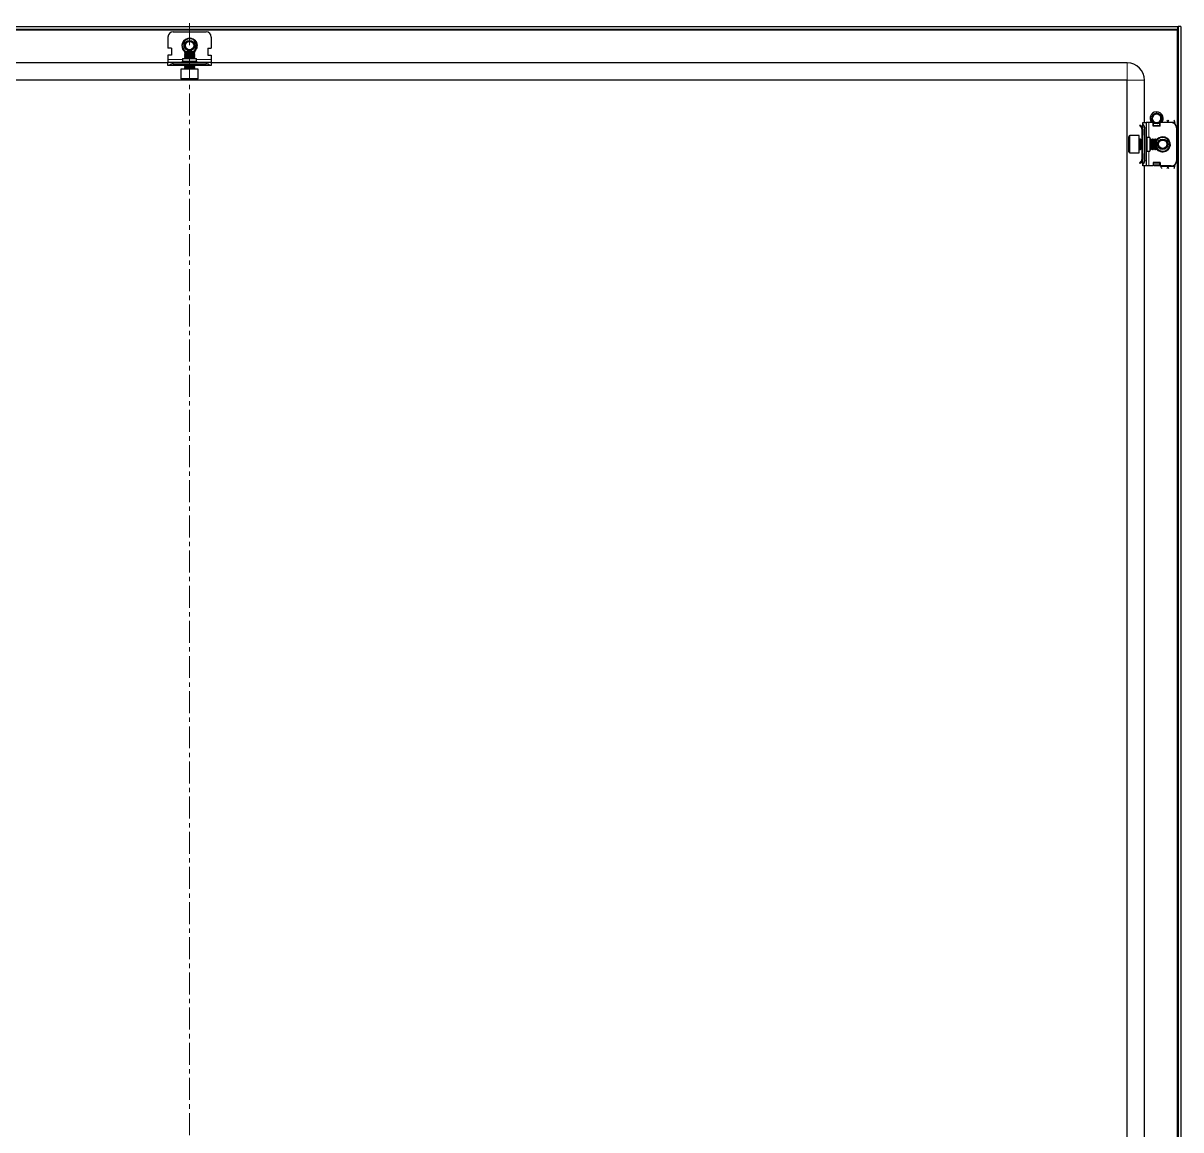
# Model space of a CAD drawing. Header units: millimetres. Extents: x -627 to 2029, y -517 to 1061.
# Drawn here: x 1359 to 2029, y 335 to 975 of the extents above; entities that cross this region are included whole.
import ezdxf

# ---------------------------------------------------------------- set-up
doc = ezdxf.new("R2010")
doc.units = ezdxf.units.MM
doc.linetypes.add('CENTERX2', pattern=[20.32, 12.7, -2.54, 2.54, -2.54])
doc.layers.add('FORMAT', color=7, linetype='Continuous')

msp = doc.modelspace()

# ---------------------------------------------------------------- linework, layer by layer
at = {"color": 7, "linetype": 'Continuous', "lineweight": 25}
for p, q in [((884.36, 972.96), (2026.96, 972.96)), ((884.36, 971.46), (2026.96, 971.46)), ((2026.8, 971.46), (2026.56, 970.86)), ((2026.96, 971.46), (2026.96, 972.96)), ((2028.66, 972.96), (2027.16, 972.96)), ((2027.16, 972.96), (2027.16, -388.04)), ((2028.66, 972.96), (2028.66, -388.04)), ((1443.16, 966.96), (1443.16, 960.46)), ((1446.16, 969.96), (1465.16, 969.96)), ((1468.16, 966.96), (1468.16, 960.46)), ((1445.16, 960.46), (1443.16, 960.46)), ((1445.16, 960.46), (1445.16, 956.46)), ((1453.21, 958.46), (1452.66, 957.91)), ((1452.66, 957.91), (1452.66, 957.85)), ((1458.66, 957.91), (1452.66, 957.91)), ((1452.66, 957.85), (1453.21, 957.46)), ((1453.13, 957.85), (1452.66, 957.85)), ((1453.21, 957.46), (1452.66, 957.07)), ((1452.66, 957.07), (1452.66, 956.85)), ((1453.13, 957.07), (1452.66, 957.07)), ((1458.66, 957.85), (1453.13, 957.85)), ((1458.66, 957.07), (1453.13, 957.07)), ((1458.11, 958.46), (1453.21, 958.46)), ((1453.6, 957.46), (1453.21, 957.46)), ((1458.11, 957.46), (1453.6, 957.46)), ((1458.66, 957.91), (1458.11, 958.46)), ((1458.11, 957.46), (1458.66, 957.85)), ((1458.66, 957.07), (1458.11, 957.46)), ((1458.66, 957.85), (1458.66, 957.91)), ((1458.66, 956.85), (1458.66, 957.07)), ((1466.16, 960.46), (1468.16, 960.46)), ((1466.16, 960.46), (1466.16, 956.46)), ((1443.16, 951.96), (913.66, 951.96)), ((1443.16, 956.46), (1443.16, 953.96)), ((1445.16, 956.46), (1443.16, 956.46)), ((1443.16, 953.96), (1443.16, 952.46)), ((1443.16, 950.46), (1443.16, 952.46)), ((1443.16, 952.46), (1446.16, 952.46)), ((1443.92, 950.46), (1443.16, 950.46)), ((1467.4, 950.46), (1443.92, 950.46)), ((1446.16, 952.46), (1465.16, 952.46)), ((1446.16, 951.46), (1465.16, 951.46)), ((1451.66, 954.46), (1451.66, 952.96)), ((1451.66, 954.46), (1459.66, 954.46)), ((1452.66, 956.85), (1453.21, 956.46)), ((1453.13, 956.85), (1452.66, 956.85)), ((1453.21, 956.46), (1452.66, 956.07)), ((1452.66, 956.07), (1452.66, 955.85)), ((1453.13, 956.07), (1452.66, 956.07)), ((1452.66, 955.85), (1453.21, 955.46)), ((1453.13, 955.85), (1452.66, 955.85)), ((1453.21, 955.46), (1452.66, 955.07)), ((1452.66, 955.07), (1452.66, 954.85)), ((1453.13, 955.07), (1452.66, 955.07)), ((1452.66, 954.85), (1453.21, 954.46)), ((1453.13, 954.85), (1452.66, 954.85)), ((1453.21, 950.46), (1452.66, 950.07)), ((1458.66, 956.85), (1453.13, 956.85)), ((1458.66, 956.07), (1453.13, 956.07)), ((1458.66, 955.85), (1453.13, 955.85)), ((1458.66, 955.07), (1453.13, 955.07)), ((1458.66, 954.85), (1453.13, 954.85)), ((1453.6, 956.46), (1453.21, 956.46)), ((1453.6, 955.46), (1453.21, 955.46)), ((1458.11, 956.46), (1453.6, 956.46)), ((1458.11, 955.46), (1453.6, 955.46)), ((1458.11, 956.46), (1458.66, 956.85)), ((1458.66, 956.07), (1458.11, 956.46)), ((1458.11, 955.46), (1458.66, 955.85)), ((1458.66, 955.07), (1458.11, 955.46)), ((1458.11, 954.46), (1458.66, 954.85)), ((1458.66, 950.07), (1458.11, 950.46)), ((1458.66, 955.85), (1458.66, 956.07)), ((1458.66, 954.85), (1458.66, 955.07)), ((1459.66, 952.96), (1459.66, 954.46)), ((1465.16, 952.46), (1468.16, 952.46)), ((1466.16, 956.46), (1468.16, 956.46)), ((1468.16, 950.46), (1467.4, 950.46)), ((1468.16, 956.46), (1468.16, 953.96)), ((1468.16, 953.96), (1468.16, 952.46)), ((1468.16, 952.46), (1468.16, 950.46)), ((1997.66, 951.96), (1468.16, 951.96)), ((1450.66, 948.46), (1450.66, 943.06)), ((1460.66, 948.46), (1450.66, 948.46)), ((1452.66, 950.07), (1452.66, 949.85)), ((1453.13, 950.07), (1452.66, 950.07)), ((1452.66, 949.85), (1453.21, 949.46)), ((1453.13, 949.85), (1452.66, 949.85)), ((1453.21, 949.46), (1452.66, 949.07)), ((1452.66, 949.07), (1452.66, 948.71)), ((1453.13, 949.07), (1452.66, 949.07)), ((1458.66, 950.07), (1453.13, 950.07)), ((1458.66, 949.85), (1453.13, 949.85)), ((1458.66, 949.07), (1453.13, 949.07)), ((1453.6, 949.46), (1453.21, 949.46)), ((1458.11, 949.46), (1453.6, 949.46)), ((1458.11, 949.46), (1458.66, 949.85)), ((1458.66, 949.07), (1458.11, 949.46)), ((1458.66, 949.85), (1458.66, 950.07)), ((1458.66, 948.71), (1458.66, 949.07)), ((1460.66, 943.06), (1460.66, 948.46)), ((1997.66, 941.96), (913.66, 941.96)), ((1460.06, 942.46), (1451.26, 942.46)), ((1997.66, -357.04), (1997.66, 941.96)), ((2007.66, 917.46), (2007.66, 941.96)), ((2006.66, 917.46), (2008.66, 917.46)), ((2006.66, 916.7), (2006.66, 917.46)), ((2008.66, 917.46), (2008.66, 914.46)), ((2010.16, 917.46), (2008.66, 917.46)), ((2012.66, 917.46), (2010.16, 917.46)), ((2011.66, 920.06), (2011.69, 920.31)), ((2011.66, 920.06), (2011.66, 920.01)), ((2011.66, 919.85), (2011.68, 920.03)), ((2011.66, 919.85), (2011.66, 919.8)), ((2011.68, 920.26), (2011.67, 920.21)), ((2011.68, 919.65), (2011.68, 919.61)), ((2011.7, 920.47), (2011.7, 920.42)), ((2011.7, 919.46), (2011.71, 919.42)), ((2011.74, 920.67), (2011.73, 920.62)), ((2011.74, 920.67), (2011.82, 920.9)), ((2011.74, 919.28), (2011.75, 919.23)), ((2011.8, 920.85), (2011.78, 920.81)), ((2011.79, 919.1), (2011.8, 919.06)), ((2011.85, 918.92), (2011.85, 918.91)), ((2012.43, 917.95), (2012.47, 917.92)), ((2012.57, 917.81), (2012.6, 917.78)), ((2012.66, 915.46), (2012.66, 917.46)), ((2012.72, 917.68), (2012.76, 917.64)), ((2012.88, 917.55), (2012.92, 917.52)), ((2012.91, 917.08), (2013.25, 917.33)), ((2013.41, 917.08), (2012.91, 916.73)), ((2012.91, 916.73), (2012.91, 917.08)), ((2013.04, 922.49), (2013.24, 922.6)), ((2013.05, 917.43), (2013.09, 917.4)), ((2013.21, 922.59), (2013.17, 922.57)), ((2013.22, 922.52), (2013.17, 922.57)), ((2013.21, 922.59), (2013.44, 922.67)), ((2013.23, 917.33), (2013.23, 917.44)), ((2013.23, 917.33), (2013.27, 917.3)), ((2013.4, 922.68), (2013.35, 922.66)), ((2013.41, 917.08), (2013.81, 917.08)), ((2013.59, 922.76), (2013.54, 922.75)), ((2013.76, 917.1), (2013.56, 917.21)), ((2013.58, 917.16), (2013.63, 917.15)), ((2013.59, 922.76), (2013.81, 922.83)), ((2013.78, 922.83), (2013.73, 922.82)), ((2013.76, 917.1), (2013.81, 917.09)), ((2013.97, 922.88), (2013.92, 922.87)), ((2013.94, 917.05), (2013.98, 917.04)), ((2014.86, 922.96), (2014.11, 922.89)), ((2014.57, 922.96), (2014.66, 922.96)), ((2015.11, 917), (2014.93, 916.97)), ((2015.26, 917.02), (2015.3, 917.03)), ((2015.64, 917.13), (2015.45, 917.08)), ((2015.5, 917.08), (2015.91, 917.08)), ((2016.41, 916.73), (2015.91, 917.08)), ((2016.2, 917.39), (2015.93, 917.26)), ((2016, 917.37), (2016.41, 917.08)), ((2016.36, 922.44), (2016.31, 922.47)), ((2016.52, 917.61), (2016.35, 917.52)), ((2016.41, 917.08), (2016.41, 916.73)), ((2016.52, 922.31), (2016.48, 922.35)), ((2016.68, 922.18), (2016.64, 922.21)), ((2016.66, 915.46), (2016.66, 917.46)), ((2023.16, 917.46), (2016.66, 917.46)), ((2016.93, 918), (2016.76, 917.87)), ((2016.9, 918.03), (2016.78, 917.84)), ((2016.82, 922.04), (2016.79, 922.08)), ((2016.82, 922.04), (2016.94, 921.91)), ((2016.93, 921.92), (2016.92, 921.94)), ((2016.95, 920.83), (2017.12, 920.42)), ((2017.43, 918.85), (2017.33, 918.66)), ((2017.44, 918.84), (2017.34, 918.66)), ((2017.5, 918.98), (2017.51, 919.02)), ((2017.55, 919.16), (2017.56, 919.21)), ((2017.65, 919.77), (2017.59, 919.46)), ((2017.6, 919.36), (2017.61, 919.41)), ((2017.63, 919.56), (2017.64, 919.61)), ((2017.65, 919.77), (2017.66, 919.82)), ((2017.66, 919.96), (2017.66, 919.96)), ((2025.16, 916.7), (2025.16, 917.71)), ((2005.1, 916.1), (2004.75, 915.75)), ((2005.72, 914.77), (2004.75, 915.75)), ((2006.07, 915.13), (2005.1, 916.1)), ((2005.72, 914.77), (2006.07, 915.13)), ((2006.16, 915.46), (2006.16, 915.07)), ((2006.16, 913.71), (2006.66, 913.71)), ((2006.16, 913.71), (2006.16, 910.21)), ((2006.66, 910.21), (2006.16, 910.21)), ((2006.16, 910.21), (2006.16, 907.96)), ((2006.45, 916.17), (2006.66, 916.38)), ((2006.66, 893.23), (2006.66, 916.7)), ((2006.66, 913.71), (2006.66, 910.21)), ((2007.66, 914.46), (2007.66, 895.46)), ((2008.66, 914.46), (2008.66, 895.46)), ((2012.91, 916.65), (2012.66, 916.79)), ((2016.66, 915.46), (2012.66, 915.46)), ((2012.91, 915.82), (2012.91, 916.73)), ((2012.91, 915.46), (2012.91, 915.82)), ((2016.41, 916.73), (2016.41, 915.82)), ((2016.41, 915.82), (2016.41, 915.46)), ((2016.66, 916.79), (2016.46, 916.67)), ((2016.46, 916.67), (2016.46, 915.46)), ((2026.16, 914.46), (2026.16, 895.46)), ((1998.66, 900.56), (1998.66, 909.36)), ((2004.66, 909.96), (1999.26, 909.96)), ((2004.66, 899.96), (2004.66, 909.96)), ((2005.27, 907.96), (2004.91, 907.96)), ((2005.66, 907.41), (2005.27, 907.96)), ((2005.27, 907.49), (2005.27, 907.96)), ((2005.27, 901.96), (2005.27, 907.49)), ((2006.05, 907.96), (2005.66, 907.41)), ((2005.66, 907.02), (2005.66, 907.41)), ((2005.66, 902.52), (2005.66, 907.02)), ((2006.27, 907.96), (2006.05, 907.96)), ((2006.05, 907.49), (2006.05, 907.96)), ((2006.05, 901.96), (2006.05, 907.49)), ((2006.66, 907.41), (2006.27, 907.96)), ((2006.27, 907.49), (2006.27, 907.96)), ((2006.27, 901.96), (2006.27, 907.49)), ((2010.66, 908.96), (2009.16, 908.96)), ((2010.66, 908.96), (2010.66, 900.96)), ((2011.05, 907.96), (2010.66, 907.41)), ((2011.27, 907.96), (2011.05, 907.96)), ((2011.05, 907.49), (2011.05, 907.96)), ((2011.05, 901.96), (2011.05, 907.49)), ((2011.66, 907.41), (2011.27, 907.96)), ((2011.27, 907.49), (2011.27, 907.96)), ((2011.27, 901.96), (2011.27, 907.49)), ((2012.05, 907.96), (2011.66, 907.41)), ((2011.66, 907.02), (2011.66, 907.41)), ((2011.66, 902.52), (2011.66, 907.02)), ((2012.27, 907.96), (2012.05, 907.96)), ((2012.05, 907.49), (2012.05, 907.96)), ((2012.05, 901.96), (2012.05, 907.49)), ((2012.66, 907.41), (2012.27, 907.96)), ((2012.27, 907.49), (2012.27, 907.96)), ((2012.27, 901.96), (2012.27, 907.49)), ((2013.05, 907.96), (2012.66, 907.41)), ((2012.66, 907.02), (2012.66, 907.41)), ((2012.66, 902.52), (2012.66, 907.02)), ((2013.27, 907.96), (2013.05, 907.96)), ((2013.05, 907.49), (2013.05, 907.96)), ((2013.05, 901.96), (2013.05, 907.49)), ((2013.66, 907.41), (2013.27, 907.96)), ((2013.27, 907.49), (2013.27, 907.96)), ((2013.27, 901.96), (2013.27, 907.49)), ((2014.05, 907.96), (2013.66, 907.41)), ((2013.66, 907.02), (2013.66, 907.41)), ((2013.66, 902.52), (2013.66, 907.02)), ((2014.11, 907.96), (2014.05, 907.96)), ((2014.05, 907.49), (2014.05, 907.96)), ((2014.05, 901.96), (2014.05, 907.49)), ((2014.66, 907.41), (2014.11, 907.96)), ((2014.11, 901.96), (2014.11, 907.96)), ((2014.66, 902.52), (2014.66, 907.41)), ((1999.26, 899.96), (2004.66, 899.96)), ((2004.91, 901.96), (2005.27, 901.96)), ((2005.27, 901.96), (2005.66, 902.52)), ((2005.66, 902.52), (2006.05, 901.96)), ((2006.05, 901.96), (2006.27, 901.96)), ((2006.16, 901.96), (2006.16, 899.71)), ((2006.16, 899.71), (2006.66, 899.71)), ((2006.16, 899.71), (2006.16, 896.21)), ((2006.27, 901.96), (2006.66, 902.52)), ((2006.66, 899.71), (2006.66, 896.21)), ((2009.16, 900.96), (2010.66, 900.96)), ((2010.66, 902.52), (2011.05, 901.96)), ((2011.05, 901.96), (2011.27, 901.96)), ((2011.27, 901.96), (2011.66, 902.52)), ((2011.66, 902.52), (2012.05, 901.96)), ((2012.05, 901.96), (2012.27, 901.96)), ((2012.27, 901.96), (2012.66, 902.52)), ((2012.66, 902.52), (2013.05, 901.96)), ((2013.05, 901.96), (2013.27, 901.96)), ((2013.27, 901.96), (2013.66, 902.52)), ((2013.66, 902.52), (2014.05, 901.96)), ((2014.05, 901.96), (2014.11, 901.96)), ((2014.11, 901.96), (2014.66, 902.52)), ((2005.72, 895.15), (2004.75, 894.18)), ((2005.1, 893.82), (2004.75, 894.18)), ((2006.07, 894.8), (2005.1, 893.82)), ((2005.72, 895.15), (2006.07, 894.8)), ((2006.16, 896.21), (2006.66, 896.21)), ((2006.16, 894.46), (2006.16, 894.92)), ((2006.66, 893.55), (2006.45, 893.76)), ((2006.66, 892.46), (2006.66, 893.23)), ((2008.66, 892.46), (2006.66, 892.46)), ((2007.66, 304.96), (2007.66, 892.46)), ((2008.66, 895.46), (2008.66, 892.46)), ((2010.16, 892.46), (2008.66, 892.46)), ((2012.66, 892.46), (2010.16, 892.46)), ((2016.66, 894.46), (2012.66, 894.46)), ((2012.66, 894.46), (2012.66, 892.46)), ((2012.91, 894.11), (2012.91, 894.46)), ((2012.91, 893.19), (2012.91, 894.11)), ((2012.91, 892.84), (2012.91, 893.19)), ((2012.91, 893.19), (2013.41, 892.84)), ((2013.41, 892.49), (2012.91, 892.84)), ((2013.41, 892.84), (2013.41, 892.49)), ((2015.91, 892.84), (2013.41, 892.84)), ((2015.91, 892.49), (2013.41, 892.49)), ((2015.91, 892.84), (2016.41, 893.19)), ((2015.91, 892.49), (2015.91, 892.84)), ((2016.41, 892.84), (2015.91, 892.49)), ((2016.41, 894.46), (2016.41, 894.11)), ((2016.41, 894.11), (2016.41, 893.19)), ((2016.41, 893.19), (2016.41, 892.84)), ((2016.46, 894.46), (2016.46, 892.58)), ((2016.46, 892.58), (2016.66, 892.58)), ((2016.66, 894.46), (2016.66, 892.46)), ((2023.16, 892.46), (2016.66, 892.46)), ((2017.16, 892.21), (2017.16, 892.46)), ((2025.16, 892.21), (2025.16, 893.23))]:
    msp.add_line(p, q, dxfattribs=at)
at = {"color": 8, "linetype": 'Continuous', "lineweight": 18}
for p, q in [((884.76, 970.86), (2026.56, 970.86)), ((2026.56, 970.86), (2026.56, -385.94)), ((1443.16, 953.96), (1451.66, 953.96)), ((1446.16, 952.46), (1446.16, 951.46)), ((1451.66, 952.96), (1459.66, 952.96)), ((1459.66, 953.96), (1468.16, 953.96)), ((1465.16, 951.46), (1465.16, 952.46)), ((1997.66, 941.96), (1997.66, 951.96)), ((1452.66, 948.71), (1457.28, 948.71)), ((1457.28, 948.71), (1458.66, 948.71)), ((1450.66, 943.06), (1460.66, 943.06)), ((1997.66, 941.96), (2007.66, 941.96)), ((2010.16, 917.46), (2010.16, 908.96)), ((2017.66, 917.71), (2021.16, 917.71)), ((2025.16, 917.71), (2021.16, 917.71)), ((2006.66, 915.46), (2006.16, 915.46)), ((2006.66, 915.96), (2006.45, 916.17)), ((2008.66, 914.46), (2007.66, 914.46)), ((2016.41, 915.82), (2012.91, 915.82)), ((1999.26, 909.96), (1999.26, 899.96)), ((2004.91, 907.96), (2004.91, 903.35)), ((2009.16, 908.96), (2009.16, 900.96)), ((2004.91, 903.35), (2004.91, 901.96)), ((2010.16, 900.96), (2010.16, 892.46)), ((2006.66, 894.46), (2006.16, 894.46)), ((2006.66, 893.96), (2006.45, 893.76)), ((2007.66, 895.46), (2008.66, 895.46)), ((2012.91, 894.11), (2016.41, 894.11)), ((2021.16, 892.21), (2017.16, 892.21)), ((2025.16, 892.21), (2021.16, 892.21))]:
    msp.add_line(p, q, dxfattribs=at)
at = {"color": 7, "linetype": 'Continuous', "lineweight": 25}
for centre, radius in [((1455.66, 961.96), 3), ((1455.66, 961.96), 2.76), ((1455.66, 961.96), 2.45), ((2018.16, 904.96), 3), ((2018.16, 904.96), 2.76), ((2018.16, 904.96), 2.45)]:
    msp.add_circle(centre, radius, dxfattribs=at)
for centre, radius, start, end in [((1446.16, 966.96), 3, 90, 180), ((1455.66, 961.96), 4, 0, 241.04498), ((1465.16, 966.96), 3, 0, 90), ((1455.66, 961.96), 4, 298.95502, 0), ((1446.16, 948.46), 3, 90, 138.18969), ((1451.16, 952.96), 0.5, 270, 0), ((1460.16, 952.96), 0.5, 180, 270), ((1465.16, 948.46), 3, 41.81031, 90), ((1997.66, 941.96), 10, 360, 90), ((1452.41, 948.71), 0.25, 270, 0), ((1458.91, 948.71), 0.25, 180, 270), ((1451.26, 943.06), 0.6, 180, 270), ((1460.06, 943.06), 0.6, 270, 0), ((2014.66, 919.96), 3.75, 0, 221.81031), ((2014.66, 919.96), 2.5, 168.59442, 228.59442), ((2014.66, 919.96), 2.5, 108.59442, 168.59442), ((2014.66, 919.96), 2.5, 228.59442, 288.59442), ((2014.66, 919.96), 2.5, 75.88813, 108.59442), ((2014.66, 919.96), 3, 59.92857, 86.21929), ((2014.66, 919.96), 2.5, 288.59442, 348.59442), ((2014.66, 919.96), 3, 360, 40.74374), ((2014.66, 919.96), 2.5, 348.59442, 10.51652), ((2014.66, 919.96), 3.75, 318.18969, 0), ((2023.16, 914.46), 3, 360, 90), ((2007.16, 915.46), 1, 135, 180), ((2004.66, 914.46), 3, 360, 48.18969), ((1999.26, 909.36), 0.6, 90, 180), ((2004.91, 908.21), 0.25, 180, 270), ((2009.16, 909.46), 0.5, 180, 270), ((2018.16, 904.96), 4, 270, 151.04498), ((1999.26, 900.56), 0.6, 180, 270), ((2004.91, 901.71), 0.25, 90, 180), ((2009.16, 900.46), 0.5, 90, 180), ((2018.16, 904.96), 4, 208.95502, 270), ((2007.16, 894.46), 1, 180, 225), ((2004.66, 895.46), 3, 311.81031, 360), ((2023.16, 895.46), 3, 270, 360)]:
    msp.add_arc(centre, radius, start, end, dxfattribs=at)
at = {"color": 8, "linetype": 'Continuous', "lineweight": 18}
for centre, start, end in [((1455.66, 961.96), 305.46217, 180), ((1455.66, 961.96), 180, 234.53783), ((2018.16, 904.96), 215.46217, 90), ((2018.16, 904.96), 90, 144.53783)]:
    msp.add_arc(centre, 4.5, start, end, dxfattribs=at)
at = {"color": 7, "linetype": 'Continuous', "lineweight": 25}
msp.add_open_spline([(2026.56, 970.86), (2026.59, 970.94), (2026.66, 971.1), (2026.76, 971.3), (2026.86, 971.44), (2026.93, 971.45), (2026.96, 971.46)], degree=3, dxfattribs=at)
for points, knots in [([(2027.16, 972.96), (2027.15, 972.78), (2027.13, 972.42), (2027.04, 972.05), (2026.96, 971.85), (2026.96, 971.84)], [0, 0, 0, 0, 0.48755, 0.97507, 1, 1, 1, 1]), ([(2011.66, 920.06), (2011.69, 920.07), (2011.76, 920.1), (2011.85, 920.13), (2011.94, 920.13), (2011.99, 920.12), (2012.01, 920.12)], [0, 0, 0, 0, 0.293779, 0.558982, 0.818494, 1, 1, 1, 1]), ([(2011.89, 920.03), (2011.87, 920.03), (2011.82, 920.04), (2011.74, 920.03), (2011.69, 920.01), (2011.66, 920.01)], [0, 0, 0, 0, 0.236131, 0.613435, 1, 1, 1, 1]), ([(2012.43, 917.95), (2012.31, 918.1), (2012.03, 918.45), (2011.74, 919.11), (2011.69, 919.62), (2011.66, 919.87)], [0, 0, 0, 0, 0.274163, 0.639603, 1, 1, 1, 1]), ([(2012.06, 920.16), (2012.05, 920.17), (2012.01, 920.19), (2011.94, 920.21), (2011.85, 920.23), (2011.76, 920.23), (2011.7, 920.22), (2011.67, 920.21)], [0, 0, 0, 0, 0.050156, 0.304513, 0.55888, 0.776903, 1, 1, 1, 1]), ([(2011.77, 919.22), (2011.75, 919.26), (2011.69, 919.41), (2011.68, 919.57), (2011.67, 919.69)], [0, 0, 0, 0, 0.28291, 1, 1, 1, 1]), ([(2011.68, 920.26), (2011.71, 920.28), (2011.77, 920.3), (2011.87, 920.31), (2011.96, 920.31), (2012.04, 920.29), (2012.1, 920.27), (2012.12, 920.25), (2012.12, 920.25)], [0, 0, 0, 0, 0.227908, 0.430276, 0.627707, 0.816134, 0.99284, 1, 1, 1, 1]), ([(2011.7, 920.47), (2011.74, 920.48), (2011.8, 920.49), (2011.9, 920.49), (2011.99, 920.48), (2012.07, 920.45), (2012.13, 920.41), (2012.17, 920.38), (2012.18, 920.36)], [0, 0, 0, 0, 0.205811, 0.38496, 0.558827, 0.724121, 0.878934, 1, 1, 1, 1]), ([(2012.14, 920.28), (2012.11, 920.3), (2012.06, 920.34), (2011.97, 920.39), (2011.88, 920.41), (2011.79, 920.43), (2011.73, 920.42), (2011.7, 920.42)], [0, 0, 0, 0, 0.19243, 0.403622, 0.614801, 0.805152, 1, 1, 1, 1]), ([(2012.17, 920.41), (2012.14, 920.43), (2012.1, 920.48), (2012.02, 920.54), (2011.93, 920.58), (2011.84, 920.61), (2011.77, 920.62), (2011.73, 920.62)], [0, 0, 0, 0, 0.183111, 0.381533, 0.579913, 0.787111, 1, 1, 1, 1]), ([(2011.74, 920.67), (2011.78, 920.67), (2011.85, 920.68), (2011.94, 920.67), (2012.02, 920.64), (2012.09, 920.6), (2012.15, 920.55), (2012.18, 920.51), (2012.2, 920.49)], [0, 0, 0, 0, 0.207037, 0.38272, 0.55212, 0.712365, 0.86221, 1, 1, 1, 1]), ([(2012.2, 920.5), (2012.19, 920.52), (2012.17, 920.57), (2012.12, 920.63), (2012.04, 920.7), (2011.96, 920.75), (2011.87, 920.79), (2011.81, 920.8), (2011.78, 920.81)], [0, 0, 0, 0, 0.112687, 0.266978, 0.464332, 0.661607, 0.829157, 1, 1, 1, 1]), ([(2011.97, 918.67), (2011.95, 918.69), (2011.86, 918.83), (2011.82, 918.99), (2011.78, 919.12)], [0, 0, 0, 0, 0.192577, 1, 1, 1, 1]), ([(2011.8, 920.85), (2011.83, 920.85), (2011.88, 920.85), (2011.97, 920.83), (2012.04, 920.79), (2012.11, 920.74), (2012.16, 920.69), (2012.19, 920.63), (2012.22, 920.58), (2012.22, 920.56), (2012.22, 920.55)], [0, 0, 0, 0, 0.159812, 0.318711, 0.470648, 0.614013, 0.748131, 0.873387, 0.991083, 1, 1, 1, 1]), ([(2012.21, 920.46), (2012.2, 920.43), (2012.18, 920.35), (2012.13, 920.25), (2012.06, 920.16), (2011.99, 920.1), (2011.93, 920.05), (2011.87, 920.02), (2011.83, 920), (2011.82, 920)], [0, 0, 0, 0, 0.125166, 0.336769, 0.488675, 0.640371, 0.791962, 0.943503, 1, 1, 1, 1]), ([(2011.82, 920), (2011.83, 919.93), (2011.85, 919.54), (2012.02, 918.87), (2012.39, 918.39), (2012.56, 918.17)], [0, 0, 0, 0, 0.108003, 0.585763, 1, 1, 1, 1]), ([(2013.2, 922.51), (2013.12, 922.47), (2012.78, 922.24), (2012.29, 921.73), (2012.06, 921.18), (2011.96, 920.93)], [0, 0, 0, 0, 0.128781, 0.613629, 1, 1, 1, 1]), ([(2011.96, 920.93), (2011.96, 920.93), (2011.99, 920.92), (2012.05, 920.89), (2012.11, 920.84), (2012.15, 920.79), (2012.19, 920.72), (2012.22, 920.61), (2012.22, 920.51), (2012.21, 920.46), (2012.21, 920.46)], [0, 0, 0, 0, 0.022761, 0.192243, 0.346896, 0.477535, 0.588677, 0.783334, 0.968624, 1, 1, 1, 1]), ([(2012.23, 920.53), (2012.22, 920.56), (2012.21, 920.62), (2012.17, 920.71), (2012.12, 920.78), (2012.06, 920.85), (2012.01, 920.9), (2011.97, 920.92), (2011.96, 920.93)], [0, 0, 0, 0, 0.182737, 0.363423, 0.543947, 0.724373, 0.904747, 1, 1, 1, 1]), ([(2012.35, 918.08), (2012.31, 918.12), (2012.17, 918.25), (2012.08, 918.43), (2012.01, 918.55)], [0, 0, 0, 0, 0.288707, 1, 1, 1, 1]), ([(2012.43, 917.95), (2012.45, 917.98), (2012.48, 918.02), (2012.55, 918.08), (2012.62, 918.13), (2012.69, 918.16), (2012.76, 918.17), (2012.83, 918.17), (2012.87, 918.16), (2012.88, 918.16)], [0, 0, 0, 0, 0.169226, 0.337427, 0.497935, 0.649179, 0.790582, 0.922688, 1, 1, 1, 1]), ([(2012.93, 918.12), (2012.92, 918.12), (2012.85, 918.12), (2012.75, 918.1), (2012.64, 918.06), (2012.55, 918), (2012.5, 917.95), (2012.47, 917.92)], [0, 0, 0, 0, 0.046579, 0.362688, 0.551736, 0.740753, 1, 1, 1, 1]), ([(2012.56, 918.17), (2012.57, 918.17), (2012.59, 918.18), (2012.65, 918.2), (2012.73, 918.21), (2012.84, 918.19), (2012.94, 918.14), (2012.99, 918.1), (2013.01, 918.09)], [0, 0, 0, 0, 0.045866, 0.230744, 0.387461, 0.658246, 0.861978, 1, 1, 1, 1]), ([(2012.92, 918.15), (2012.89, 918.16), (2012.83, 918.18), (2012.74, 918.19), (2012.65, 918.19), (2012.59, 918.17), (2012.56, 918.17)], [0, 0, 0, 0, 0.2517951, 0.502165, 0.752314, 1, 1, 1, 1]), ([(2012.57, 917.81), (2012.58, 917.84), (2012.61, 917.9), (2012.67, 917.98), (2012.74, 918.03), (2012.81, 918.07), (2012.88, 918.1), (2012.92, 918.1), (2012.95, 918.1)], [0, 0, 0, 0, 0.211659, 0.390361, 0.562352, 0.724819, 0.876696, 1, 1, 1, 1]), ([(2013.02, 918.04), (2012.98, 918.04), (2012.92, 918.02), (2012.83, 917.99), (2012.74, 917.93), (2012.66, 917.87), (2012.62, 917.81), (2012.6, 917.78)], [0, 0, 0, 0, 0.190996, 0.383798, 0.576553, 0.78528, 1, 1, 1, 1]), ([(2012.72, 917.68), (2012.73, 917.71), (2012.75, 917.78), (2012.8, 917.86), (2012.85, 917.92), (2012.92, 917.97), (2012.98, 918.01), (2013.02, 918.01), (2013.03, 918.02)], [0, 0, 0, 0, 0.219212, 0.409339, 0.593597, 0.768568, 0.932394, 1, 1, 1, 1]), ([(2013.12, 917.95), (2013.12, 917.95), (2013.08, 917.95), (2013.02, 917.92), (2012.93, 917.87), (2012.86, 917.8), (2012.8, 917.73), (2012.77, 917.67), (2012.76, 917.64)], [0, 0, 0, 0, 0.002693, 0.20821, 0.413641, 0.619057, 0.807274, 1, 1, 1, 1]), ([(2012.88, 917.55), (2012.89, 917.58), (2012.9, 917.65), (2012.94, 917.74), (2012.99, 917.82), (2013.05, 917.88), (2013.1, 917.92), (2013.13, 917.93), (2013.13, 917.93)], [0, 0, 0, 0, 0.222831, 0.420099, 0.612409, 0.79585, 0.967895, 1, 1, 1, 1]), ([(2013.18, 917.83), (2013.17, 917.83), (2013.12, 917.8), (2013.06, 917.75), (2013, 917.68), (2012.95, 917.6), (2012.93, 917.55), (2012.92, 917.52)], [0, 0, 0, 0, 0.084965, 0.329338, 0.573716, 0.784411, 1, 1, 1, 1]), ([(2013.01, 918.09), (2013.02, 918.08), (2013.05, 918.04), (2013.1, 917.98), (2013.15, 917.9), (2013.19, 917.81), (2013.21, 917.73), (2013.21, 917.67), (2013.22, 917.64)], [0, 0, 0, 0, 0.066273, 0.267344, 0.423096, 0.618734, 0.814089, 1, 1, 1, 1]), ([(2013.05, 917.43), (2013.05, 917.47), (2013.06, 917.54), (2013.09, 917.63), (2013.13, 917.71), (2013.17, 917.76), (2013.19, 917.78), (2013.19, 917.78)], [0, 0, 0, 0, 0.275174, 0.522846, 0.765225, 0.99702, 1, 1, 1, 1]), ([(2013.21, 917.64), (2013.19, 917.62), (2013.15, 917.57), (2013.11, 917.49), (2013.1, 917.43), (2013.09, 917.4)], [0, 0, 0, 0, 0.3515094, 0.6718605, 1, 1, 1, 1]), ([(2013.86, 922.33), (2013.85, 922.33), (2013.8, 922.31), (2013.72, 922.3), (2013.63, 922.3), (2013.54, 922.31), (2013.45, 922.34), (2013.37, 922.37), (2013.29, 922.42), (2013.24, 922.47), (2013.21, 922.5), (2013.2, 922.51)], [0, 0, 0, 0, 0.0429601, 0.1733, 0.2742626, 0.4010814, 0.5277159, 0.6542588, 0.7807587, 0.9368521, 1, 1, 1, 1]), ([(2013.21, 922.59), (2013.24, 922.57), (2013.3, 922.53), (2013.37, 922.46), (2013.41, 922.4), (2013.43, 922.36), (2013.43, 922.35)], [0, 0, 0, 0, 0.3195142, 0.6084926, 0.891527, 1, 1, 1, 1]), ([(2013.29, 917.62), (2013.29, 917.61), (2013.29, 917.58), (2013.29, 917.52), (2013.26, 917.43), (2013.23, 917.37), (2013.21, 917.34)], [0, 0, 0, 0, 0.058255, 0.305509, 0.64716, 1, 1, 1, 1]), ([(2015.26, 917.02), (2015.23, 917.02), (2014.91, 916.96), (2014.27, 916.94), (2013.61, 917.13), (2013.28, 917.3), (2013.21, 917.34)], [0, 0, 0, 0, 0.044285, 0.46488, 0.894202, 1, 1, 1, 1]), ([(2013.22, 917.64), (2013.28, 917.61), (2013.61, 917.43), (2014.27, 917.25), (2014.9, 917.29), (2015.19, 917.36), (2015.19, 917.36)], [0, 0, 0, 0, 0.102158, 0.551599, 0.99962, 1, 1, 1, 1]), ([(2013.51, 922.33), (2013.51, 922.33), (2013.51, 922.36), (2013.49, 922.43), (2013.46, 922.52), (2013.41, 922.6), (2013.37, 922.64), (2013.35, 922.66)], [0, 0, 0, 0, 0.00279, 0.269575, 0.536371, 0.765499, 1, 1, 1, 1]), ([(2013.4, 922.68), (2013.42, 922.66), (2013.48, 922.62), (2013.54, 922.54), (2013.58, 922.46), (2013.61, 922.38), (2013.61, 922.33), (2013.62, 922.31)], [0, 0, 0, 0, 0.234253, 0.442787, 0.646465, 0.841043, 1, 1, 1, 1]), ([(2013.65, 922.3), (2013.65, 922.33), (2013.66, 922.4), (2013.65, 922.49), (2013.63, 922.59), (2013.59, 922.67), (2013.56, 922.72), (2013.54, 922.75)], [0, 0, 0, 0, 0.181695, 0.396783, 0.61186, 0.803681, 1, 1, 1, 1]), ([(2013.59, 922.76), (2013.61, 922.74), (2013.66, 922.69), (2013.71, 922.61), (2013.75, 922.53), (2013.76, 922.44), (2013.76, 922.37), (2013.75, 922.33), (2013.75, 922.31)], [0, 0, 0, 0, 0.208724, 0.39105, 0.568219, 0.73683, 0.894853, 1, 1, 1, 1]), ([(2013.77, 922.31), (2013.77, 922.32), (2013.79, 922.36), (2013.81, 922.43), (2013.82, 922.53), (2013.81, 922.63), (2013.78, 922.73), (2013.75, 922.79), (2013.73, 922.82)], [0, 0, 0, 0, 0.043388, 0.23288, 0.422274, 0.611632, 0.803279, 1, 1, 1, 1]), ([(2014.14, 917.02), (2014.1, 917.03), (2013.96, 917.03), (2013.82, 917.08), (2013.73, 917.11)], [0, 0, 0, 0, 0.317385, 1, 1, 1, 1]), ([(2013.78, 922.83), (2013.8, 922.8), (2013.84, 922.75), (2013.88, 922.66), (2013.9, 922.58), (2013.9, 922.5), (2013.89, 922.42), (2013.88, 922.37), (2013.86, 922.34), (2013.85, 922.33)], [0, 0, 0, 0, 0.198483, 0.367712, 0.531083, 0.685778, 0.830503, 0.965152, 1, 1, 1, 1]), ([(2014.11, 922.89), (2014.12, 922.87), (2014.14, 922.82), (2014.16, 922.75), (2014.16, 922.67), (2014.14, 922.59), (2014.1, 922.51), (2014.04, 922.43), (2013.95, 922.36), (2013.89, 922.34), (2013.86, 922.33)], [0, 0, 0, 0, 0.098631, 0.238541, 0.378532, 0.49895, 0.601027, 0.777401, 0.9101, 1, 1, 1, 1]), ([(2013.88, 922.35), (2013.89, 922.37), (2013.92, 922.42), (2013.95, 922.51), (2013.97, 922.61), (2013.97, 922.73), (2013.94, 922.82), (2013.92, 922.87)], [0, 0, 0, 0, 0.13286, 0.29106, 0.491007, 0.69089, 1, 1, 1, 1]), ([(2013.97, 922.88), (2013.98, 922.86), (2014.01, 922.8), (2014.04, 922.72), (2014.05, 922.64), (2014.04, 922.56), (2014.01, 922.46), (2013.97, 922.41), (2013.94, 922.37)], [0, 0, 0, 0, 0.16279, 0.324686, 0.479688, 0.626058, 0.76302, 1, 1, 1, 1]), ([(2013.96, 922.38), (2013.97, 922.39), (2014, 922.41), (2014.03, 922.47), (2014.08, 922.55), (2014.11, 922.64), (2014.12, 922.73), (2014.12, 922.82), (2014.12, 922.87), (2014.11, 922.89)], [0, 0, 0, 0, 0.036757, 0.196192, 0.355485, 0.51469, 0.719746, 0.882005, 1, 1, 1, 1]), ([(2014.83, 916.99), (2014.76, 916.98), (2014.59, 916.95), (2014.42, 916.97), (2014.32, 916.98)], [0, 0, 0, 0, 0.399625, 1, 1, 1, 1]), ([(2015.19, 917.36), (2015.2, 917.37), (2015.22, 917.42), (2015.28, 917.5), (2015.37, 917.56), (2015.43, 917.58), (2015.46, 917.59)], [0, 0, 0, 0, 0.153621, 0.528305, 0.811762, 1, 1, 1, 1]), ([(2015.34, 917.53), (2015.31, 917.51), (2015.26, 917.47), (2015.22, 917.41), (2015.2, 917.37), (2015.19, 917.36)], [0, 0, 0, 0, 0.41332, 0.833507, 1, 1, 1, 1]), ([(2015.26, 917.02), (2015.25, 917.05), (2015.22, 917.1), (2015.21, 917.19), (2015.21, 917.27), (2015.22, 917.35), (2015.25, 917.44), (2015.3, 917.49), (2015.33, 917.53)], [0, 0, 0, 0, 0.162579, 0.32416, 0.478216, 0.623372, 0.759205, 1, 1, 1, 1]), ([(2015.27, 922.39), (2015.55, 922.34), (2015.85, 922.28), (2016.12, 922.15), (2016.13, 922.15)], [0, 0, 0, 0, 0.9656715, 1, 1, 1, 1]), ([(2015.27, 922.39), (2015.36, 922.35), (2015.5, 922.29), (2015.63, 922.22), (2015.67, 922.2)], [0, 0, 0, 0, 0.681733, 1, 1, 1, 1]), ([(2015.37, 917.53), (2015.37, 917.53), (2015.34, 917.48), (2015.3, 917.4), (2015.28, 917.28), (2015.27, 917.19), (2015.28, 917.11), (2015.3, 917.06), (2015.3, 917.03)], [0, 0, 0, 0, 0.001313, 0.309582, 0.493731, 0.677835, 0.837663, 1, 1, 1, 1]), ([(2015.45, 917.07), (2015.43, 917.1), (2015.39, 917.15), (2015.36, 917.24), (2015.35, 917.32), (2015.35, 917.4), (2015.37, 917.48), (2015.39, 917.54), (2015.41, 917.57), (2015.42, 917.58)], [0, 0, 0, 0, 0.195461, 0.359649, 0.517607, 0.666788, 0.806268, 0.936243, 1, 1, 1, 1]), ([(2015.49, 917.58), (2015.48, 917.55), (2015.45, 917.5), (2015.43, 917.42), (2015.43, 917.33), (2015.44, 917.21), (2015.47, 917.13), (2015.49, 917.08)], [0, 0, 0, 0, 0.147065, 0.321231, 0.495346, 0.669443, 1, 1, 1, 1]), ([(2015.45, 917.07), (2015.45, 917.07), (2015.47, 917.07), (2015.48, 917.08), (2015.49, 917.08)], [0, 0, 0, 0, 0.4789775, 1, 1, 1, 1]), ([(2015.46, 917.59), (2015.47, 917.6), (2015.52, 917.61), (2015.6, 917.62), (2015.7, 917.62), (2015.77, 917.61), (2015.81, 917.6), (2015.82, 917.6)], [0, 0, 0, 0, 0.099011, 0.388276, 0.61301, 0.895384, 1, 1, 1, 1]), ([(2015.64, 917.13), (2015.61, 917.15), (2015.57, 917.2), (2015.52, 917.29), (2015.5, 917.37), (2015.49, 917.45), (2015.49, 917.52), (2015.5, 917.57), (2015.51, 917.58)], [0, 0, 0, 0, 0.213002, 0.396975, 0.575181, 0.744364, 0.902779, 1, 1, 1, 1]), ([(2015.61, 917.62), (2015.61, 917.62), (2015.59, 917.58), (2015.59, 917.51), (2015.58, 917.41), (2015.6, 917.31), (2015.63, 917.22), (2015.67, 917.17), (2015.68, 917.14)], [0, 0, 0, 0, 0.019058, 0.219488, 0.419831, 0.620151, 0.807785, 1, 1, 1, 1]), ([(2015.83, 917.2), (2015.8, 917.22), (2015.75, 917.27), (2015.69, 917.35), (2015.66, 917.43), (2015.64, 917.51), (2015.63, 917.58), (2015.64, 917.61), (2015.64, 917.62)], [0, 0, 0, 0, 0.218347, 0.41099, 0.598711, 0.777744, 0.945667, 1, 1, 1, 1]), ([(2015.83, 917.2), (2015.81, 917.19), (2015.75, 917.16), (2015.68, 917.15), (2015.64, 917.14)], [0, 0, 0, 0, 0.301025, 1, 1, 1, 1]), ([(2015.64, 917.13), (2015.64, 917.13), (2015.66, 917.13), (2015.68, 917.14), (2015.68, 917.14)], [0, 0, 0, 0, 0.4765794, 1, 1, 1, 1]), ([(2015.67, 922.2), (2015.74, 922.16), (2016.06, 922), (2016.58, 921.58), (2016.83, 921.08), (2016.95, 920.83)], [0, 0, 0, 0, 0.130652, 0.560007, 1, 1, 1, 1]), ([(2015.74, 917.61), (2015.74, 917.6), (2015.74, 917.55), (2015.75, 917.46), (2015.78, 917.37), (2015.82, 917.29), (2015.86, 917.24), (2015.88, 917.22)], [0, 0, 0, 0, 0.114393, 0.350182, 0.585971, 0.790611, 1, 1, 1, 1]), ([(2016.02, 917.29), (2015.99, 917.31), (2015.93, 917.35), (2015.87, 917.42), (2015.82, 917.5), (2015.79, 917.56), (2015.79, 917.6), (2015.79, 917.61)], [0, 0, 0, 0, 0.260762, 0.494805, 0.723794, 0.94279, 1, 1, 1, 1]), ([(2015.82, 917.6), (2015.88, 917.64), (2016.21, 917.82), (2016.7, 918.29), (2017.01, 918.88), (2017.1, 919.22), (2017.11, 919.27)], [0, 0, 0, 0, 0.104785, 0.513079, 0.918136, 1, 1, 1, 1]), ([(2015.83, 917.2), (2015.84, 917.2), (2015.85, 917.21), (2015.87, 917.22), (2015.88, 917.22)], [0, 0, 0, 0, 0.476486, 1, 1, 1, 1]), ([(2015.84, 917.65), (2015.85, 917.64), (2015.89, 917.63), (2015.96, 917.6), (2016.04, 917.56), (2016.12, 917.48), (2016.16, 917.42), (2016.18, 917.38)], [0, 0, 0, 0, 0.084477, 0.253367, 0.470159, 0.686909, 1, 1, 1, 1]), ([(2015.9, 917.59), (2015.91, 917.57), (2015.92, 917.52), (2015.95, 917.45), (2016, 917.37), (2016.04, 917.33), (2016.06, 917.31)], [0, 0, 0, 0, 0.154183, 0.462567, 0.728091, 1, 1, 1, 1]), ([(2016.2, 917.39), (2016.17, 917.4), (2016.11, 917.44), (2016.03, 917.51), (2016, 917.56), (2015.98, 917.58)], [0, 0, 0, 0, 0.362858, 0.693435, 1, 1, 1, 1]), ([(2016.02, 917.29), (2016.03, 917.29), (2016.04, 917.3), (2016.05, 917.31), (2016.06, 917.31)], [0, 0, 0, 0, 0.477867, 1, 1, 1, 1]), ([(2016.13, 922.15), (2016.12, 922.17), (2016.11, 922.21), (2016.1, 922.29), (2016.11, 922.38), (2016.12, 922.47), (2016.15, 922.53), (2016.16, 922.56)], [0, 0, 0, 0, 0.113604, 0.31095, 0.508229, 0.75166, 1, 1, 1, 1]), ([(2016.18, 922.55), (2016.18, 922.51), (2016.18, 922.44), (2016.15, 922.35), (2016.13, 922.29), (2016.11, 922.26), (2016.11, 922.26)], [0, 0, 0, 0, 0.357139, 0.680979, 0.998183, 1, 1, 1, 1]), ([(2016.12, 922.17), (2016.14, 922.19), (2016.19, 922.23), (2016.24, 922.3), (2016.29, 922.38), (2016.31, 922.44), (2016.31, 922.47)], [0, 0, 0, 0, 0.228254, 0.510351, 0.752319, 1, 1, 1, 1]), ([(2016.73, 921.74), (2016.71, 921.74), (2016.67, 921.73), (2016.58, 921.72), (2016.48, 921.74), (2016.39, 921.77), (2016.32, 921.82), (2016.23, 921.91), (2016.16, 922.03), (2016.14, 922.11), (2016.13, 922.15)], [0, 0, 0, 0, 0.0736464, 0.1695635, 0.351373, 0.4388934, 0.519676, 0.6829056, 0.8511995, 1, 1, 1, 1]), ([(2016.36, 922.44), (2016.35, 922.4), (2016.34, 922.33), (2016.31, 922.24), (2016.26, 922.16), (2016.21, 922.1), (2016.17, 922.07), (2016.15, 922.06)], [0, 0, 0, 0, 0.240212, 0.454711, 0.664287, 0.864517, 1, 1, 1, 1]), ([(2016.17, 922.03), (2016.19, 922.04), (2016.25, 922.06), (2016.33, 922.12), (2016.4, 922.19), (2016.45, 922.26), (2016.47, 922.32), (2016.48, 922.35)], [0, 0, 0, 0, 0.172104, 0.391099, 0.610089, 0.802801, 1, 1, 1, 1]), ([(2017.5, 918.98), (2017.29, 918.56), (2016.97, 917.91), (2016.38, 917.51), (2016.18, 917.38)], [0, 0, 0, 0, 0.657042, 1, 1, 1, 1]), ([(2016.2, 917.39), (2016.2, 917.39), (2016.22, 917.4), (2016.23, 917.41), (2016.24, 917.41)], [0, 0, 0, 0, 0.480194, 1, 1, 1, 1]), ([(2016.37, 917.49), (2016.35, 917.49), (2016.31, 917.45), (2016.25, 917.43), (2016.21, 917.41)], [0, 0, 0, 0, 0.2307506, 1, 1, 1, 1]), ([(2016.52, 922.31), (2016.51, 922.28), (2016.5, 922.21), (2016.46, 922.13), (2016.4, 922.06), (2016.34, 922), (2016.28, 921.96), (2016.23, 921.95), (2016.22, 921.94)], [0, 0, 0, 0, 0.209239, 0.392702, 0.571062, 0.740844, 0.899958, 1, 1, 1, 1]), ([(2016.23, 921.92), (2016.24, 921.92), (2016.28, 921.93), (2016.36, 921.95), (2016.45, 922), (2016.53, 922.06), (2016.59, 922.13), (2016.63, 922.19), (2016.64, 922.21)], [0, 0, 0, 0, 0.0505, 0.241124, 0.431653, 0.622154, 0.808692, 1, 1, 1, 1]), ([(2016.68, 922.18), (2016.67, 922.15), (2016.64, 922.09), (2016.59, 922.01), (2016.53, 921.95), (2016.46, 921.9), (2016.38, 921.87), (2016.33, 921.86), (2016.3, 921.86), (2016.29, 921.86)], [0, 0, 0, 0, 0.198035, 0.367663, 0.531495, 0.686664, 0.831818, 0.981917, 1, 1, 1, 1]), ([(2016.31, 921.84), (2016.31, 921.84), (2016.35, 921.84), (2016.41, 921.85), (2016.5, 921.87), (2016.58, 921.9), (2016.66, 921.94), (2016.73, 922), (2016.77, 922.05), (2016.79, 922.08)], [0, 0, 0, 0, 0.018281, 0.175639, 0.332896, 0.490097, 0.647274, 0.821632, 1, 1, 1, 1]), ([(2016.82, 922.04), (2016.81, 922.02), (2016.78, 921.96), (2016.72, 921.9), (2016.65, 921.85), (2016.58, 921.81), (2016.51, 921.79), (2016.43, 921.78), (2016.38, 921.8), (2016.36, 921.8)], [0, 0, 0, 0, 0.159446, 0.318034, 0.469983, 0.61348, 0.747649, 0.872856, 1, 1, 1, 1]), ([(2016.37, 921.79), (2016.4, 921.78), (2016.46, 921.77), (2016.54, 921.77), (2016.62, 921.78), (2016.7, 921.8), (2016.81, 921.85), (2016.88, 921.9), (2016.92, 921.94)], [0, 0, 0, 0, 0.149407, 0.278563, 0.407661, 0.536722, 0.727045, 1, 1, 1, 1]), ([(2016.37, 917.49), (2016.37, 917.5), (2016.39, 917.51), (2016.4, 917.52), (2016.4, 917.52)], [0, 0, 0, 0, 0.482687, 1, 1, 1, 1]), ([(2016.52, 917.61), (2016.53, 917.62), (2016.54, 917.63), (2016.55, 917.63), (2016.56, 917.64)], [0, 0, 0, 0, 0.484546, 1, 1, 1, 1]), ([(2017.21, 918.44), (2017.19, 918.39), (2017.09, 918.09), (2016.84, 917.88), (2016.64, 917.71)], [0, 0, 0, 0, 0.171865, 1, 1, 1, 1]), ([(2016.67, 917.73), (2016.67, 917.74), (2016.68, 917.75), (2016.7, 917.76), (2016.7, 917.76)], [0, 0, 0, 0, 0.485158, 1, 1, 1, 1]), ([(2016.93, 921.92), (2016.92, 921.9), (2016.88, 921.85), (2016.82, 921.79), (2016.77, 921.76), (2016.73, 921.75), (2016.73, 921.74)], [0, 0, 0, 0, 0.315056, 0.630194, 0.945514, 1, 1, 1, 1]), ([(2016.73, 921.74), (2016.76, 921.72), (2017, 921.5), (2017.35, 921.04), (2017.59, 920.43), (2017.64, 920.08), (2017.66, 919.96)], [0, 0, 0, 0, 0.050685, 0.485619, 0.826643, 1, 1, 1, 1]), ([(2016.8, 917.86), (2016.81, 917.87), (2016.82, 917.88), (2016.83, 917.89), (2016.83, 917.89)], [0, 0, 0, 0, 0.4842322, 1, 1, 1, 1]), ([(2017.29, 918.58), (2017.26, 918.5), (2017.18, 918.29), (2017.02, 918.13), (2016.91, 918.03)], [0, 0, 0, 0, 0.333789, 1, 1, 1, 1]), ([(2016.93, 918), (2016.93, 918), (2016.95, 918.02), (2016.96, 918.04), (2016.97, 918.05)], [0, 0, 0, 0, 0.296796, 1, 1, 1, 1]), ([(2017.11, 919.27), (2017.11, 919.31), (2017.1, 919.37), (2017.11, 919.44), (2017.11, 919.47)], [0, 0, 0, 0, 0.5444726, 1, 1, 1, 1]), ([(2017.55, 919.16), (2017.52, 919.16), (2017.46, 919.16), (2017.37, 919.18), (2017.3, 919.21), (2017.23, 919.25), (2017.17, 919.3), (2017.13, 919.35), (2017.11, 919.39), (2017.1, 919.41)], [0, 0, 0, 0, 0.165667, 0.330522, 0.488809, 0.638525, 0.778629, 0.909213, 1, 1, 1, 1]), ([(2017.5, 918.98), (2017.47, 918.99), (2017.41, 918.99), (2017.33, 919.02), (2017.26, 919.07), (2017.2, 919.12), (2017.16, 919.18), (2017.13, 919.24), (2017.1, 919.29), (2017.1, 919.33), (2017.1, 919.34)], [0, 0, 0, 0, 0.154027, 0.307095, 0.452862, 0.590123, 0.718565, 0.838856, 0.95247, 1, 1, 1, 1]), ([(2017.11, 919.47), (2017.11, 919.48), (2017.12, 919.52), (2017.14, 919.58), (2017.16, 919.62), (2017.17, 919.63)], [0, 0, 0, 0, 0.157682, 0.8030401, 1, 1, 1, 1]), ([(2017.17, 919.63), (2017.18, 919.74), (2017.19, 920), (2017.15, 920.26), (2017.12, 920.42)], [0, 0, 0, 0, 0.408521, 1, 1, 1, 1]), ([(2017.13, 919.47), (2017.15, 919.45), (2017.18, 919.4), (2017.24, 919.34), (2017.31, 919.29), (2017.39, 919.25), (2017.48, 919.22), (2017.53, 919.21), (2017.56, 919.21)], [0, 0, 0, 0, 0.1372662, 0.3079499, 0.478578, 0.6491848, 0.8228334, 1, 1, 1, 1]), ([(2017.13, 919.32), (2017.14, 919.31), (2017.16, 919.27), (2017.21, 919.2), (2017.28, 919.13), (2017.36, 919.08), (2017.44, 919.05), (2017.48, 919.03), (2017.51, 919.02)], [0, 0, 0, 0, 0.076151, 0.276704, 0.47712, 0.677473, 0.837574, 1, 1, 1, 1]), ([(2017.14, 919.61), (2017.15, 919.6), (2017.18, 919.56), (2017.24, 919.51), (2017.33, 919.46), (2017.42, 919.42), (2017.51, 919.4), (2017.58, 919.4), (2017.61, 919.41)], [0, 0, 0, 0, 0.069872, 0.258455, 0.446951, 0.635422, 0.81547, 1, 1, 1, 1]), ([(2017.6, 919.36), (2017.56, 919.35), (2017.5, 919.34), (2017.4, 919.34), (2017.32, 919.36), (2017.24, 919.4), (2017.18, 919.44), (2017.15, 919.48), (2017.14, 919.49)], [0, 0, 0, 0, 0.208898, 0.388587, 0.562428, 0.727295, 0.881578, 1, 1, 1, 1]), ([(2017.63, 919.56), (2017.6, 919.55), (2017.53, 919.53), (2017.44, 919.52), (2017.35, 919.53), (2017.27, 919.55), (2017.2, 919.59), (2017.17, 919.61), (2017.16, 919.62)], [0, 0, 0, 0, 0.214065, 0.402363, 0.585629, 0.760234, 0.923894, 1, 1, 1, 1]), ([(2017.17, 919.68), (2017.18, 919.69), (2017.19, 919.72), (2017.23, 919.77), (2017.29, 919.82), (2017.35, 919.87), (2017.43, 919.92), (2017.51, 919.95), (2017.59, 919.96), (2017.64, 919.96), (2017.66, 919.96)], [0, 0, 0, 0, 0.060221, 0.18113, 0.301988, 0.42281, 0.589437, 0.75603, 0.87711, 1, 1, 1, 1]), ([(2017.2, 919.72), (2017.22, 919.7), (2017.27, 919.66), (2017.36, 919.63), (2017.46, 919.6), (2017.55, 919.6), (2017.61, 919.6), (2017.64, 919.61)], [0, 0, 0, 0, 0.189173, 0.404697, 0.62022, 0.807935, 1, 1, 1, 1]), ([(2017.65, 919.77), (2017.62, 919.75), (2017.56, 919.72), (2017.46, 919.7), (2017.37, 919.7), (2017.29, 919.72), (2017.24, 919.74), (2017.22, 919.75)], [0, 0, 0, 0, 0.235039, 0.445532, 0.651268, 0.847853, 1, 1, 1, 1]), ([(2017.42, 918.85), (2017.41, 918.79), (2017.38, 918.67), (2017.31, 918.55), (2017.28, 918.49)], [0, 0, 0, 0, 0.462482, 1, 1, 1, 1]), ([(2017.3, 919.83), (2017.33, 919.82), (2017.39, 919.8), (2017.48, 919.79), (2017.57, 919.79), (2017.63, 919.81), (2017.66, 919.82)], [0, 0, 0, 0, 0.237597, 0.516729, 0.755527, 1, 1, 1, 1]), ([(2017.66, 919.97), (2017.63, 919.95), (2017.57, 919.92), (2017.47, 919.89), (2017.42, 919.89), (2017.39, 919.89)], [0, 0, 0, 0, 0.3712256, 0.7088717, 1, 1, 1, 1]), ([(2017.6, 919.36), (2017.59, 919.3), (2017.58, 919.22), (2017.54, 919.15), (2017.53, 919.13)], [0, 0, 0, 0, 0.6579883, 1, 1, 1, 1]), ([(2017.66, 919.97), (2017.66, 919.92), (2017.66, 919.84), (2017.65, 919.77), (2017.64, 919.74)], [0, 0, 0, 0, 0.659859, 1, 1, 1, 1]), ([(2020.59, 919.02), (2020.67, 918.87), (2020.84, 918.52), (2021.03, 918.03), (2021.14, 917.75), (2021.16, 917.71)], [0, 0, 0, 0, 0.415483, 0.917152, 1, 1, 1, 1]), ([(2021.16, 917.71), (2021.26, 917.96), (2021.45, 918.44), (2021.64, 918.84), (2021.73, 919.03)], [0, 0, 0, 0, 0.502065, 1, 1, 1, 1]), ([(2024.59, 919.02), (2024.67, 918.87), (2024.84, 918.52), (2025.03, 918.03), (2025.14, 917.75), (2025.16, 917.71)], [0, 0, 0, 0, 0.415483, 0.917152, 1, 1, 1, 1]), ([(2006.16, 913.71), (2006.14, 913.9), (2006.11, 914.19), (2005.92, 914.55), (2005.79, 914.7), (2005.72, 914.77)], [0, 0, 0, 0, 0.485042, 0.738404, 1, 1, 1, 1]), ([(2006.66, 913.71), (2006.63, 913.95), (2006.58, 914.44), (2006.3, 914.9), (2006.1, 915.1), (2006.07, 915.13)], [0, 0, 0, 0, 0.461863, 0.923726, 1, 1, 1, 1]), ([(2005.72, 895.15), (2005.84, 895.3), (2006.02, 895.53), (2006.14, 895.91), (2006.15, 896.11), (2006.16, 896.21)], [0, 0, 0, 0, 0.4850424, 0.7384039, 1, 1, 1, 1]), ([(2006.07, 894.8), (2006.23, 894.99), (2006.53, 895.37), (2006.65, 895.89), (2006.66, 896.17), (2006.66, 896.21)], [0, 0, 0, 0, 0.4618628, 0.9237257, 1, 1, 1, 1]), ([(2017.73, 890.9), (2017.65, 891.06), (2017.48, 891.4), (2017.29, 891.89), (2017.18, 892.17), (2017.16, 892.21)], [0, 0, 0, 0, 0.415483, 0.917152, 1, 1, 1, 1]), ([(2021.16, 892.21), (2021.06, 891.97), (2020.87, 891.48), (2020.68, 891.09), (2020.59, 890.89)], [0, 0, 0, 0, 0.502065, 1, 1, 1, 1]), ([(2021.73, 890.9), (2021.65, 891.06), (2021.48, 891.4), (2021.29, 891.89), (2021.18, 892.17), (2021.16, 892.21)], [0, 0, 0, 0, 0.4154826, 0.9171518, 1, 1, 1, 1]), ([(2025.16, 892.21), (2025.06, 891.97), (2024.87, 891.48), (2024.68, 891.09), (2024.59, 890.89)], [0, 0, 0, 0, 0.502065, 1, 1, 1, 1])]:
    msp.add_open_spline(points, degree=3, knots=knots, dxfattribs=at)
at = {"layer": 'FORMAT', "linetype": 'CENTERX2', "lineweight": 18}
msp.add_line((1455.66, 974.96), (1455.66, -390.04), dxfattribs=at)

doc.saveas('drawing.dxf')
